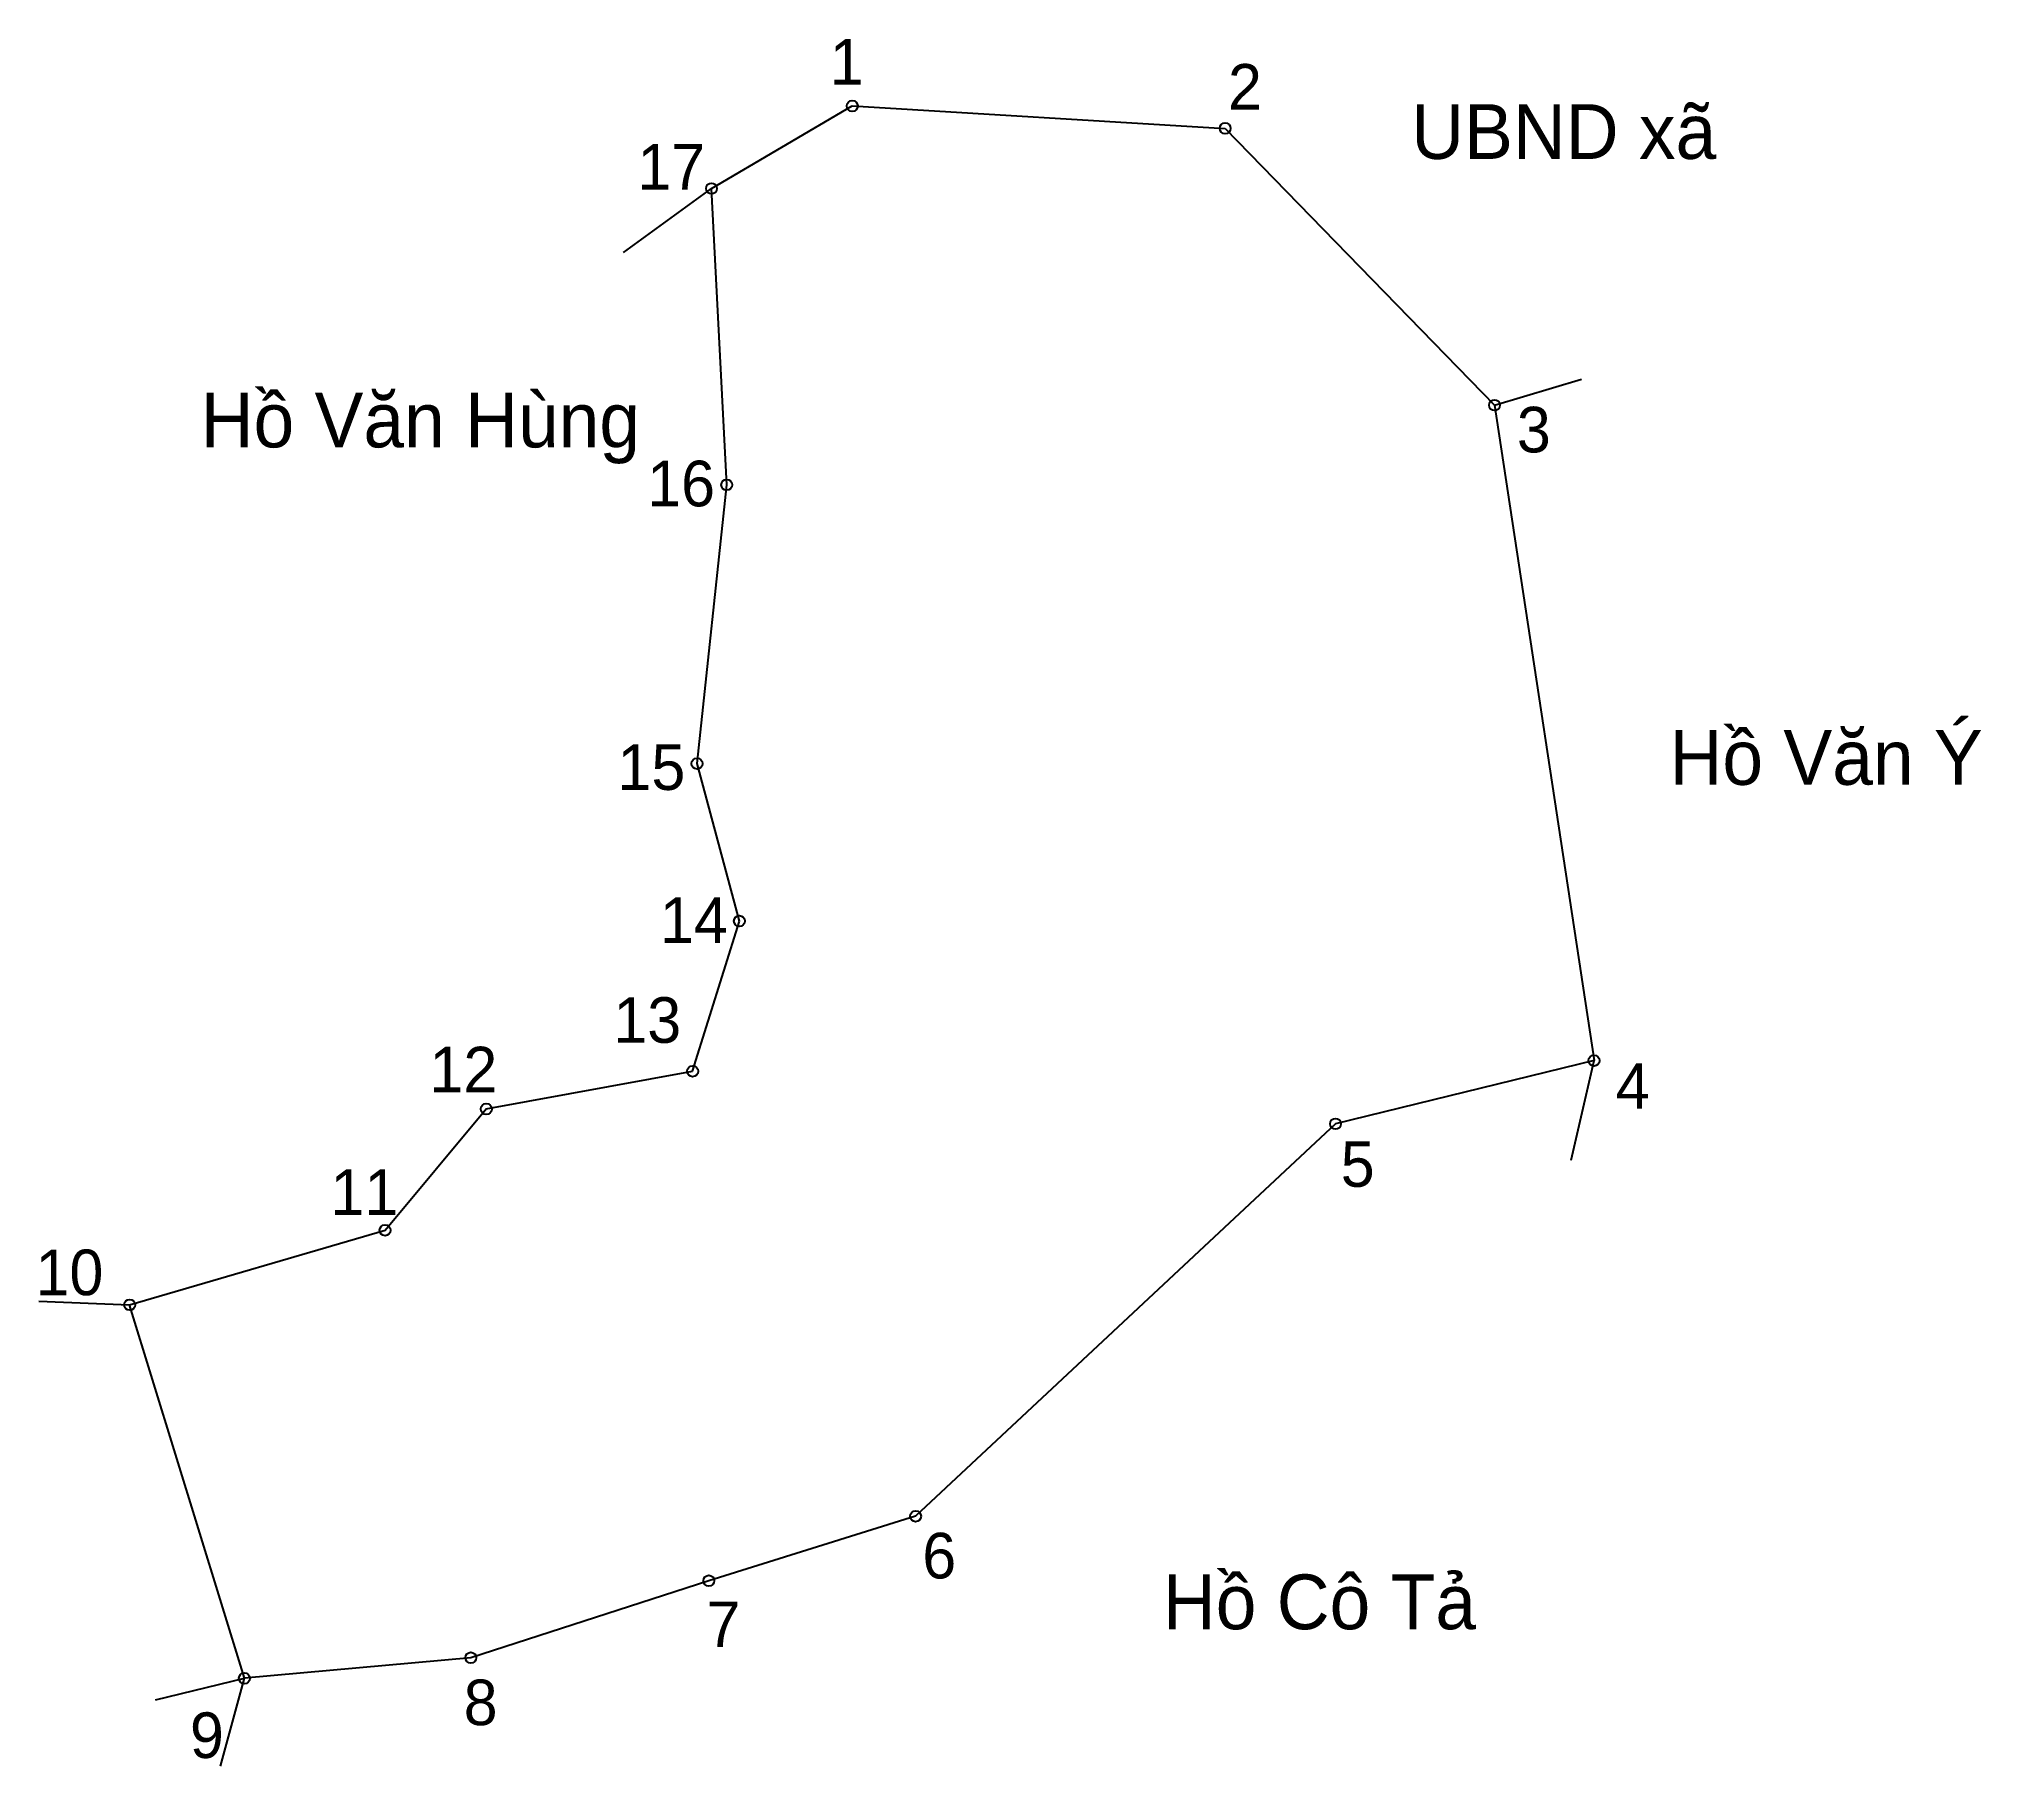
# Model space of a CAD drawing. Extents: x 547092 to 547247, y 1824771 to 1824910.
import ezdxf

# ---------------------------------------------------------------- set-up
doc = ezdxf.new("R2010")
doc.units = 0
for name, color, linetype in [('CanhThua', 7, 'Continuous'), ('MocDinhThua', 7, 'Continuous'), ('RauThua', 7, 'Continuous'), ('SoHieuDinhThua', 7, 'Continuous'), ('TenChuLanCan', 7, 'Continuous')]:
    doc.layers.add(name, color=color, linetype=linetype)

msp = doc.modelspace()

# ---------------------------------------------------------------- linework, layer by layer
at = {"layer": 'CanhThua'}
for p, q in [((547145.72, 1824897.53), (547157, 1824904.14)), ((547157, 1824904.14), (547186.87, 1824902.35)), ((547186.87, 1824902.35), (547208.45, 1824880.18)), ((547146.94, 1824873.8), (547145.72, 1824897.53)), ((547208.45, 1824880.18), (547216.42, 1824827.7)), ((547144.56, 1824851.48), (547146.94, 1824873.8)), ((547147.96, 1824838.87), (547144.56, 1824851.48)), ((547144.21, 1824826.84), (547147.96, 1824838.87)), ((547216.42, 1824827.7), (547195.71, 1824822.63)), ((547127.68, 1824823.82), (547144.21, 1824826.84)), ((547119.57, 1824814.11), (547127.68, 1824823.82)), ((547195.71, 1824822.63), (547162.07, 1824791.21)), ((547099.11, 1824808.14), (547119.57, 1824814.11)), ((547108.3, 1824778.23), (547099.11, 1824808.14)), ((547162.07, 1824791.21), (547145.51, 1824786.04)), ((547145.51, 1824786.04), (547126.44, 1824779.88)), ((547126.44, 1824779.88), (547108.3, 1824778.23))]:
    msp.add_line(p, q, dxfattribs=at)
at = {"layer": 'MocDinhThua'}
for centre in [(547157, 1824904.14), (547186.87, 1824902.35), (547145.72, 1824897.53), (547208.45, 1824880.18), (547146.94, 1824873.8), (547144.56, 1824851.48), (547147.96, 1824838.87), (547144.21, 1824826.84), (547216.42, 1824827.7), (547127.68, 1824823.82), (547195.71, 1824822.63), (547119.57, 1824814.11), (547099.11, 1824808.14), (547162.07, 1824791.21), (547145.51, 1824786.04), (547126.44, 1824779.88), (547108.3, 1824778.23)]:
    msp.add_circle(centre, 0.438, dxfattribs=at)
at = {"layer": 'RauThua'}
for p, q in [((547138.67, 1824892.41), (547145.72, 1824897.53)), ((547208.45, 1824880.18), (547215.42, 1824882.27)), ((547214.6, 1824819.73), (547216.42, 1824827.7)), ((547091.83, 1824808.43), (547099.11, 1824808.14)), ((547101.18, 1824776.5), (547108.3, 1824778.23)), ((547106.39, 1824771.2), (547108.3, 1824778.23))]:
    msp.add_line(p, q, dxfattribs=at)

# ---------------------------------------------------------------- texts
at = {"layer": 'SoHieuDinhThua'}
for s, height, p in [('1', 3.65, (547155.2, 1824905.86)), ('2', 3.65, (547187.1, 1824903.85)), ('17', 3.653, (547139.78, 1824897.44)), ('3', 3.65, (547210.24, 1824876.4)), ('16', 3.653, (547140.57, 1824872.08)), ('15', 3.653, (547138.19, 1824849.37)), ('14', 3.653, (547141.59, 1824837.12)), ('13', 3.653, (547137.86, 1824829.12)), ('12', 3.653, (547123.13, 1824825.15)), ('4', 3.65, (547218.16, 1824823.84)), ('5', 3.65, (547196.13, 1824817.59)), ('11', 3.653, (547115.2, 1824815.34)), ('10', 3.653, (547091.57, 1824808.91)), ('6', 3.65, (547162.61, 1824786.23)), ('7', 3.65, (547145.32, 1824780.73)), ('8', 3.65, (547125.87, 1824774.48)), ('9', 3.65, (547103.94, 1824771.85))]:
    msp.add_text(s, height=height, dxfattribs=at).set_placement(p)
at = {"layer": 'TenChuLanCan'}
for s, height, p in [('UBND xã', 4.384, (547201.78, 1824899.9)), ('Hồ Văn Hùng', 4.3841, (547104.8, 1824876.8)), ('Hồ Văn Ý', 4.384, (547222.47, 1824849.78)), ('Hồ Cô Tả', 4.384, (547181.88, 1824782.16))]:
    msp.add_text(s, height=height, dxfattribs=at).set_placement(p)

doc.saveas('drawing.dxf')
